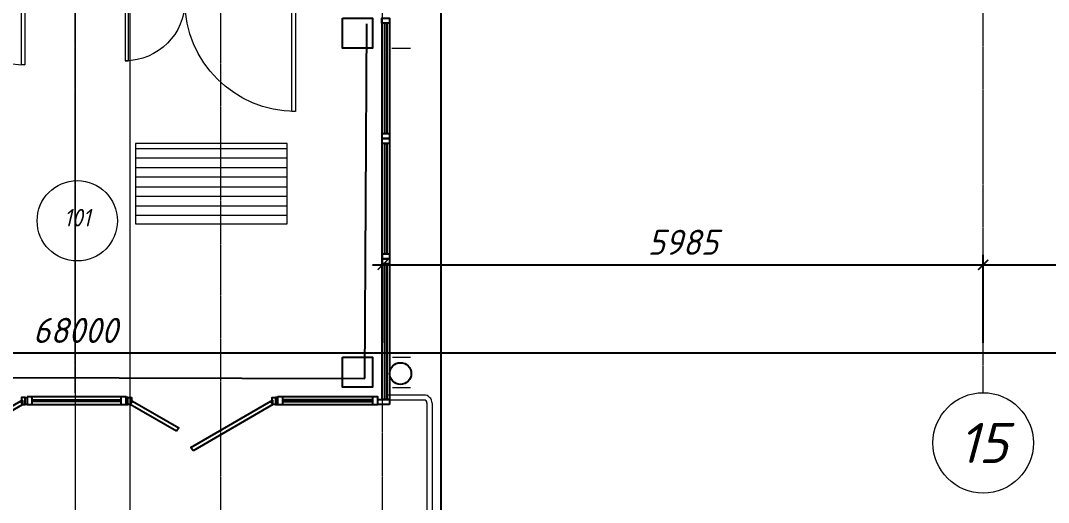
# Model space of a CAD drawing. Header units: millimetres. Extents: x -10178924 to 11692288, y -947381 to 58396.
# Drawn here: x 860237 to 870477, y -927584 to -922783 of the extents above; entities that cross this region are included whole.
import ezdxf
from ezdxf.enums import TextEntityAlignment as Align

# ---------------------------------------------------------------- set-up
doc = ezdxf.new("R2010")
doc.units = ezdxf.units.MM
doc.linetypes.add('GOST2.303 4', pattern=[7, 5, -2, 0])
doc.linetypes.add('осевая', pattern=[50.8, 31.75, -6.35, 6.35, -6.35])
for name, color, linetype in [('PDF _Марки помещений', 5, 'Continuous'), ('PDF _Стены краска9010', 7, 'Continuous'), ('Лестницы _ крыльца.1', 7, 'Continuous'), ('Тонкая', 7, 'Continuous')]:
    doc.layers.add(name, color=color, linetype=linetype)
for name, color, linetype, lineweight in [('PDF _Разрезы', 7, 'Continuous', 9), ('АР_Двери', 250, 'Continuous', 9), ('Крыльцо', 250, 'Continuous', 9), ('Оси', 253, 'Continuous', 9), ('Основная ГКЛ', 250, 'Continuous', 9), ('Перегородки', 162, 'Continuous', 9), ('Размеры клад.', 7, 'Continuous', 0), ('Размеры осевые', 153, 'Continuous', 9), ('Штрих', 7, 'Continuous', 13)]:
    doc.layers.add(name, color=color, linetype=linetype, lineweight=lineweight)
doc.styles.add('ISOCPEUR', font='isocpeui.ttf', dxfattribs={"width": 0.9})
doc.styles.add('PDF ISOCPEUR Italic', font='isocpeui.ttf')
doc.styles.add('Текст_М100', font='GOST_Common Italic.ttf', dxfattribs={"height": 250})
doc.dimstyles.new('Размеры_М100', dxfattribs={"dimtxt": 250, "dimasz": 100, "dimexe": 100, "dimexo": 100, "dimgap": 100, "dimtad": 1, "dimrnd": 5, "dimtxsty": 'Текст_М100', "dimblk": 'ARCHTICK', "dimcen": 250, "dimdle": 100, "dimadec": 0, "dimazin": 2, "dimtfac": 1, "dimtmove": 1, "dimatfit": 3, "dimfxl": 1, "dimarcsym": 0})

# ---------------------------------------------------------------- blocks, each defined once
blk = doc.blocks.new('*U2190')
at = {"layer": 'АР_Двери'}
for points in [[(1747, 1101), (1712, 1101), (1712, 0), (1747, 0)], [(50, 596), (85, 596), (85, 0), (50, 0)], [(50, 0), (0, 0), (0, -125), (50, -125)], [(1747, 0), (1797, 0), (1797, -125), (1747, -125)]]:
    blk.add_lwpolyline(points, close=True, dxfattribs=at)
for centre, radius, start, end in [((1747, 0), 1101, 90, 180), ((50, 0), 596, 0, 90)]:
    blk.add_arc(centre, radius, start, end, dxfattribs=at)
at = {"layer": 'Основная ГКЛ', "ltscale": 5}
for p, q in [((-10, 0), (-10, -125)), ((1807, 0), (1807, -125))]:
    blk.add_line(p, q, dxfattribs=at)
blk = doc.blocks.new('*U2191')
at = {"layer": 'АР_Двери'}
for points in [[(1745, 1056), (1710, 1056), (1710, 0), (1745, 0)], [(50, 638), (85, 638), (85, 0), (50, 0)], [(50, 0), (0, 0), (0, -125), (50, -125)], [(1745, 0), (1795, 0), (1795, -125), (1745, -125)]]:
    blk.add_lwpolyline(points, close=True, dxfattribs=at)
for centre, radius, start, end in [((1745, 0), 1056, 90, 180), ((50, 0), 638, 0, 90)]:
    blk.add_arc(centre, radius, start, end, dxfattribs=at)
at = {"layer": 'Основная ГКЛ', "ltscale": 5}
for p, q in [((-10, 0), (-10, -125)), ((1805, 0), (1805, -125))]:
    blk.add_line(p, q, dxfattribs=at)
blk = doc.blocks.new('_ArchTick')
at = {"color": 0, "linetype": 'ByBlock', "const_width": 0.15}
blk.add_lwpolyline([(-0.5, -0.5), (0.5, 0.5)], dxfattribs=at)
blk = doc.blocks.new('*D2476')
at = {"layer": 'Defpoints', "color": 0, "ltscale": 100, "transparency": 16777216}
for p in [(36045, -50926), (30062, -51804), (36045, -51804)]:
    blk.add_point(p, dxfattribs=at)
at = {"layer": 'Размеры осевые', "color": 0, "lineweight": -2, "ltscale": 100, "transparency": 16777216}
for p, q in [((30062, -51704), (30062, -50826)), ((36045, -51704), (36045, -50826)), ((29962, -50926), (36145, -50926))]:
    blk.add_line(p, q, dxfattribs=at)
at = {"layer": 'Размеры осевые', "color": 0, "lineweight": -2, "ltscale": 100, "transparency": 16777216, "xscale": 100, "yscale": 100, "zscale": 100, "rotation": 180}
blk.add_blockref('_ArchTick', (30062, -50926), dxfattribs=at)
at = {"layer": 'Размеры осевые', "color": 0, "lineweight": -2, "ltscale": 100, "transparency": 16777216, "xscale": 100, "yscale": 100, "zscale": 100}
blk.add_blockref('_ArchTick', (36045, -50926), dxfattribs=at)
at = {"layer": 'Размеры осевые', "color": 0, "ltscale": 100, "transparency": 16777216, "insert": (33053, -50701), "char_height": 250, "attachment_point": 5, "style": 'Текст_М100'}
blk.add_mtext('5985', dxfattribs=at)
blk = doc.blocks.new('*D2477')
at = {"layer": 'Defpoints', "color": 0, "ltscale": 100, "transparency": 16777216}
for p in [(42005, -50926), (36045, -51804), (42005, -51804)]:
    blk.add_point(p, dxfattribs=at)
at = {"layer": 'Размеры осевые', "color": 0, "lineweight": -2, "ltscale": 100, "transparency": 16777216}
for p, q in [((36045, -51704), (36045, -50826)), ((42005, -51704), (42005, -50826)), ((35945, -50926), (42105, -50926))]:
    blk.add_line(p, q, dxfattribs=at)
at = {"layer": 'Размеры осевые', "color": 0, "lineweight": -2, "ltscale": 100, "transparency": 16777216, "xscale": 100, "yscale": 100, "zscale": 100, "rotation": 180}
blk.add_blockref('_ArchTick', (36045, -50926), dxfattribs=at)
at = {"layer": 'Размеры осевые', "color": 0, "lineweight": -2, "ltscale": 100, "transparency": 16777216, "xscale": 100, "yscale": 100, "zscale": 100}
blk.add_blockref('_ArchTick', (42005, -50926), dxfattribs=at)
at = {"layer": 'Размеры осевые', "color": 0, "ltscale": 100, "transparency": 16777216, "insert": (39025, -50701), "char_height": 250, "attachment_point": 5, "style": 'Текст_М100'}
blk.add_mtext('5960', dxfattribs=at)
blk = doc.blocks.new('*D2480')
at = {"layer": 'Defpoints', "color": 0, "ltscale": 100, "transparency": 16777216}
for p in [(61000, -51804), (-7000, -52200), (61000, -52200)]:
    blk.add_point(p, dxfattribs=at)
at = {"layer": 'Размеры осевые', "color": 0, "lineweight": -2, "ltscale": 100, "transparency": 16777216}
for p, q in [((-7000, -52100), (-7000, -51704)), ((61000, -52100), (61000, -51704)), ((-7100, -51804), (61100, -51804))]:
    blk.add_line(p, q, dxfattribs=at)
at = {"layer": 'Размеры осевые', "color": 0, "lineweight": -2, "ltscale": 100, "transparency": 16777216, "xscale": 100, "yscale": 100, "zscale": 100, "rotation": 180}
blk.add_blockref('_ArchTick', (-7000, -51804), dxfattribs=at)
at = {"layer": 'Размеры осевые', "color": 0, "lineweight": -2, "ltscale": 100, "transparency": 16777216, "xscale": 100, "yscale": 100, "zscale": 100}
blk.add_blockref('_ArchTick', (61000, -51804), dxfattribs=at)
at = {"layer": 'Размеры осевые', "color": 0, "ltscale": 100, "transparency": 16777216, "insert": (27000, -51579), "char_height": 250, "attachment_point": 5, "style": 'Текст_М100'}
blk.add_mtext('68000', dxfattribs=at)
blk = doc.blocks.new('A$Cad086cf1')
at = {"color": 251, "true_color": 0x636466, "transparency": 33554687}
for points in [[(26016.823, -52583.323), (26474.026, -52316.621), (26457.093, -52282.754), (25995.656, -52549.456)], [(26016.823, -52583.323), (26474.026, -52316.621), (26457.093, -52282.754), (25995.656, -52549.456)], [(26499.426, -52248.887), (26520.593, -52248.887), (26520.593, -52316.621), (26499.426, -52316.621), (26499.426, -52248.887), (26465.559, -52248.887), (26465.559, -52278.521), (26474.026, -52278.521), (26474.026, -52316.621), (26499.426, -52316.621)], [(26499.426, -52248.887), (26520.593, -52248.887), (26520.593, -52316.621), (26499.426, -52316.621), (26499.426, -52248.887), (26465.559, -52248.887), (26465.559, -52278.521), (26474.026, -52278.521), (26474.026, -52316.621), (26499.426, -52316.621)], [(27522.527, -52248.887), (27505.593, -52248.887), (27505.593, -52316.621), (27522.527, -52316.621), (27522.527, -52248.887), (27560.627, -52248.887), (27560.627, -52278.521), (27547.927, -52278.521), (27547.927, -52316.621), (27522.527, -52316.621)], [(27522.527, -52248.887), (27505.593, -52248.887), (27505.593, -52316.621), (27522.527, -52316.621), (27522.527, -52248.887), (27560.627, -52248.887), (27560.627, -52278.521), (27547.927, -52278.521), (27547.927, -52316.621), (27522.527, -52316.621)], [(28009.363, -52583.323), (27547.927, -52316.621), (27569.093, -52282.754), (28030.53, -52549.456)], [(28009.363, -52583.323), (27547.927, -52316.621), (27569.093, -52282.754), (28030.53, -52549.456)], [(28173.154, -52778.057), (28151.988, -52744.19), (28947.859, -52282.754), (28969.026, -52316.621)], [(28173.154, -52778.057), (28151.988, -52744.19), (28947.859, -52282.754), (28969.026, -52316.621)], [(28994.426, -52248.887), (28994.426, -52316.621), (29015.593, -52316.621), (29015.593, -52248.887), (28994.426, -52248.887), (28994.426, -52316.621), (28969.026, -52316.621), (28969.026, -52278.521), (28960.559, -52278.521), (28960.559, -52248.887)], [(28994.426, -52248.887), (28994.426, -52316.621), (29015.593, -52316.621), (29015.593, -52248.887), (28994.426, -52248.887), (28994.426, -52316.621), (28969.026, -52316.621), (28969.026, -52278.521), (28960.559, -52278.521), (28960.559, -52248.887)]]:
    blk.add_lwpolyline(points, close=True, dxfattribs=at)
blk.add_circle((30239.882, -52009.276), 107.951, dxfattribs=at)
at = {"layer": 'PDF _Марки помещений', "color": 251, "lineweight": 9, "true_color": 0x636466, "transparency": 33554687}
blk.add_circle((27020.271, -50486.95), 400.063, dxfattribs=at)
at = {"layer": 'PDF _Разрезы', "color": 251, "lineweight": 9, "true_color": 0x636466, "transparency": 33554687}
blk.add_lwpolyline([(27545.932, -58816.865), (27550.165, 1479.721)], dxfattribs=at)
at = {"layer": 'PDF _Стены краска9010', "color": 251, "true_color": 0x636466, "transparency": 33554585}
for p, q in [((29885.677, -52056.629), (29904.106, -48523.168)), ((24062.718, -52043.298), (29885.677, -52056.629))]:
    blk.add_line(p, q, dxfattribs=at)
at = {"layer": 'Крыльцо', "color": 251, "true_color": 0x636466, "transparency": 33554687}
for p, q in [((29111.119, -49716.478), (27601.119, -49716.478)), ((27601.119, -49716.478), (27601.119, -50516.478)), ((29111.119, -50516.478), (29111.119, -49716.478)), ((27601.119, -49766.927), (29111.119, -49766.927)), ((27601.119, -49860.06), (29111.119, -49860.06)), ((27601.119, -49957.427), (29111.119, -49957.427)), ((27601.119, -50050.56), (29111.119, -50050.56)), ((27601.119, -50147.927), (29111.119, -50147.927)), ((27601.119, -50241.06), (29111.119, -50241.06)), ((27601.119, -50338.427), (29111.119, -50338.427)), ((27601.119, -50431.56), (29111.119, -50431.56)), ((27601.119, -50516.478), (29111.119, -50516.478)), ((30474.802, -52223.115), (30103.505, -52223.115)), ((30103.505, -52273.115), (30103.505, -52223.115)), ((30474.027, -52273.115), (30103.505, -52273.115)), ((30504.027, -52301.917), (30504.027, -57014.837)), ((30554.027, -52302.34), (30554.027, -57014.837))]:
    blk.add_line(p, q, dxfattribs=at)
at = {"layer": 'Крыльцо', "color": 251, "ltscale": 0.1, "true_color": 0x636466, "transparency": 33554687}
for centre, radius, start, end in [((30474.415, -52302.728), 79.614, 359.7213445, 90.2786555), ((30474.43, -52302.712), 29.6, 359.22021, 90.77979)]:
    blk.add_arc(centre, radius, start, end, dxfattribs=at)
at = {"layer": 'Лестницы _ крыльца.1', "color": 251, "linetype": 'Continuous', "true_color": 0x636466, "transparency": 33554687}
blk.add_line((30640.527, -48346.478), (30640.527, -56936.52), dxfattribs=at)
for points in [[(29660.761, -48466.478), (29960.761, -48466.478), (29960.761, -48766.478), (29660.761, -48766.478)], [(29660.761, -51846.088), (29960.761, -51846.088), (29960.761, -52146.088), (29660.761, -52146.088)]]:
    blk.add_lwpolyline(points, close=True, dxfattribs=at)
at = {"layer": 'Оси', "color": 251, "ltscale": 50, "true_color": 0x636466, "transparency": 33554687}
blk.add_line((27000.761, -48091.494), (27000.761, -57162.83), dxfattribs=at)
at = {"layer": 'Перегородки', "color": 251, "true_color": 0x636466, "transparency": 33554687}
for p, q in [((29015.593, -52316.621), (29015.593, -52236.621)), ((29015.593, -52316.621), (29015.593, -52236.621)), ((29615.593, -52316.621), (29015.593, -52316.621)), ((29615.593, -52316.621), (29015.593, -52316.621)), ((29020.593, -52316.621), (29615.593, -52316.621)), ((29020.593, -52316.621), (29615.593, -52316.621))]:
    blk.add_line(p, q, dxfattribs=at)
at = {"layer": 'Размеры клад.', "color": 251, "linetype": 'GOST2.303 4', "ltscale": 50, "true_color": 0x636466, "transparency": 33554687}
blk.add_line((30152.53, -48766.478), (30340.527, -48766.478), dxfattribs=at)
at = {"layer": 'Размеры осевые', "color": 251, "linetype": 'осевая', "ltscale": 0.5, "true_color": 0x636466, "transparency": 33554687}
for p, q in [((27000, -52200), (27000, 1500)), ((28450, -58512.867), (28450, -4812.867)), ((36044.826, -52200), (36044.826, -40100)), ((30062.087, -58512.867), (30062.087, -46412.867))]:
    blk.add_line(p, q, dxfattribs=at)
at = {"layer": 'Размеры осевые', "color": 251, "ltscale": 100, "true_color": 0x636466, "transparency": 33554687}
blk.add_circle((36044.826, -52700), 500, dxfattribs=at)
at = {"layer": 'Тонкая', "color": 251, "true_color": 0x636466, "transparency": 33554687}
for points in [[(30129.742, -48517.278), (30054.742, -48517.278), (30054.742, -48466.478), (30129.742, -48466.478)], [(30131.626, -49666.478), (30056.626, -49666.478), (30056.626, -48466.478), (30131.626, -48466.478)], [(30102.593, -49615.678), (30085.66, -49615.678), (30085.66, -48517.278), (30102.593, -48517.278)], [(30131.626, -49666.478), (30056.626, -49666.478), (30056.626, -49615.678), (30131.626, -49615.678)], [(30131.626, -49666.478), (30056.626, -49666.478), (30056.626, -49615.678), (30131.626, -49615.678)], [(30131.626, -49717.278), (30056.626, -49717.278), (30056.626, -49666.478), (30131.626, -49666.478)], [(30131.626, -50866.478), (30056.626, -50866.478), (30056.626, -49666.478), (30131.626, -49666.478)], [(30131.626, -49717.278), (30056.626, -49717.278), (30056.626, -49666.478), (30131.626, -49666.478)], [(30131.626, -50866.478), (30056.626, -50866.478), (30056.626, -49666.478), (30131.626, -49666.478)], [(30102.593, -50815.678), (30085.66, -50815.678), (30085.66, -49717.278), (30102.593, -49717.278)], [(30131.626, -50866.478), (30056.626, -50866.478), (30056.626, -50815.678), (30131.626, -50815.678)], [(30131.626, -50866.478), (30056.626, -50866.478), (30056.626, -50815.678), (30131.626, -50815.678)], [(30131.626, -50917.278), (30056.626, -50917.278), (30056.626, -50866.478), (30131.626, -50866.478)], [(30131.626, -52265.821), (30056.626, -52265.821), (30056.626, -50866.478), (30131.626, -50866.478)], [(30131.626, -50917.278), (30056.626, -50917.278), (30056.626, -50866.478), (30131.626, -50866.478)], [(30131.626, -52265.821), (30056.626, -52265.821), (30056.626, -50866.478), (30131.626, -50866.478)], [(30102.593, -52265.821), (30085.66, -52265.821), (30085.66, -50917.278), (30102.593, -50917.278)], [(26520.593, -52241.621), (26520.593, -52316.621), (27505.593, -52316.621), (27505.593, -52241.621)], [(26520.593, -52241.621), (26520.593, -52316.621), (26571.393, -52316.621), (26571.393, -52241.621)], [(26520.593, -52241.621), (26520.593, -52316.621), (27505.593, -52316.621), (27505.593, -52241.621)], [(26520.593, -52241.621), (26520.593, -52316.621), (26571.393, -52316.621), (26571.393, -52241.621)], [(27454.793, -52241.621), (27454.793, -52316.621), (27505.593, -52316.621), (27505.593, -52241.621)], [(27454.793, -52241.621), (27454.793, -52316.621), (27505.593, -52316.621), (27505.593, -52241.621)], [(29015.593, -52241.621), (29015.593, -52316.621), (30013.093, -52316.621), (30013.093, -52241.621)], [(29015.593, -52241.621), (29015.593, -52316.621), (29066.393, -52316.621), (29066.393, -52241.621)], [(29015.593, -52241.621), (29015.593, -52316.621), (30013.093, -52316.621), (30013.093, -52241.621)], [(29015.593, -52241.621), (29015.593, -52316.621), (29066.393, -52316.621), (29066.393, -52241.621)], [(29962.293, -52241.621), (29962.293, -52316.621), (30013.093, -52316.621), (30013.093, -52241.621)], [(29962.293, -52241.621), (29962.293, -52316.621), (30013.093, -52316.621), (30013.093, -52241.621)], [(30131.626, -52316.621), (30013.093, -52316.621), (30013.093, -52265.821), (30131.626, -52265.821)], [(30131.626, -52316.621), (30013.093, -52316.621), (30013.093, -52265.821), (30131.626, -52265.821)]]:
    blk.add_lwpolyline(points, close=True, dxfattribs=at)
for points in [[(27454.793, -52287.588), (26571.393, -52287.588), (26571.393, -52270.654), (27454.793, -52270.654)], [(27454.793, -52287.588), (26571.393, -52287.588), (26571.393, -52270.654), (27454.793, -52270.654)], [(29066.393, -52287.588), (29962.293, -52287.588), (29962.293, -52270.654), (29066.393, -52270.654)], [(29066.393, -52287.588), (29962.293, -52287.588), (29962.293, -52270.654), (29066.393, -52270.654)]]:
    blk.add_lwpolyline(points, dxfattribs=at)
at = {"layer": 'Штрих', "color": 251, "linetype": 'GOST2.303 4', "ltscale": 50, "true_color": 0x636466, "transparency": 33554687}
for p, q in [((30160.197, -51847.02), (30340.527, -51847.02)), ((30160.197, -52147.02), (30340.527, -52147.02))]:
    blk.add_line(p, q, dxfattribs=at)
at = {"color": 251, "linetype": 'ByBlock', "true_color": 0x636466, "transparency": 33554687, "rotation": 180}
blk.add_blockref('*U2191', (26548.725, -48296.478), dxfattribs=at)
at = {"color": 251, "linetype": 'ByBlock', "true_color": 0x636466, "transparency": 33554687, "xscale": -1, "rotation": 180}
blk.add_blockref('*U2190', (27446.941, -48296.478), dxfattribs=at)
at = {"layer": 'PDF _Марки помещений', "color": 251, "lineweight": 9, "true_color": 0x636466, "transparency": 33554687, "insert": (26886.868, -50543.26), "char_height": 175, "attachment_point": 7, "style": 'ISOCPEUR'}
blk.add_mtext('101', dxfattribs=at)
at = {"layer": 'Размеры осевые', "color": 251, "ltscale": 100, "true_color": 0x636466, "transparency": 33554687, "style": 'PDF ISOCPEUR Italic'}
blk.add_text('15', height=400, dxfattribs=at).set_placement((36044.826, -52700), align=Align.MIDDLE_CENTER)
at = {"layer": 'Размеры осевые', "color": 251, "ltscale": 100, "true_color": 0x636466, "transparency": 33554687}
for base, p1, p2, picture, middle in [((36044.826, -50926.23), (30062.087, -51804.076), (36044.826, -51804.076), '*D2476', (33053.457, -50701.23)), ((42005.07, -50926.23), (36044.826, -51804.076), (42005.07, -51804.076), '*D2477', (39024.948, -50701.23)), ((61000, -51804.076), (-7000, -52200), (61000, -52200), '*D2480', (27000, -51579.076))]:
    dim = blk.add_linear_dim(base=base, p1=p1, p2=p2, dimstyle='Размеры_М100', dxfattribs=at)
    dim.commit()
    dim.dimension.update_dxf_attribs({"geometry": picture, "text_midpoint": middle})

msp = doc.modelspace()

# ---------------------------------------------------------------- block references
msp.add_blockref('A$Cad086cf1', (833781.5, -874290.7))

doc.saveas('drawing.dxf')
